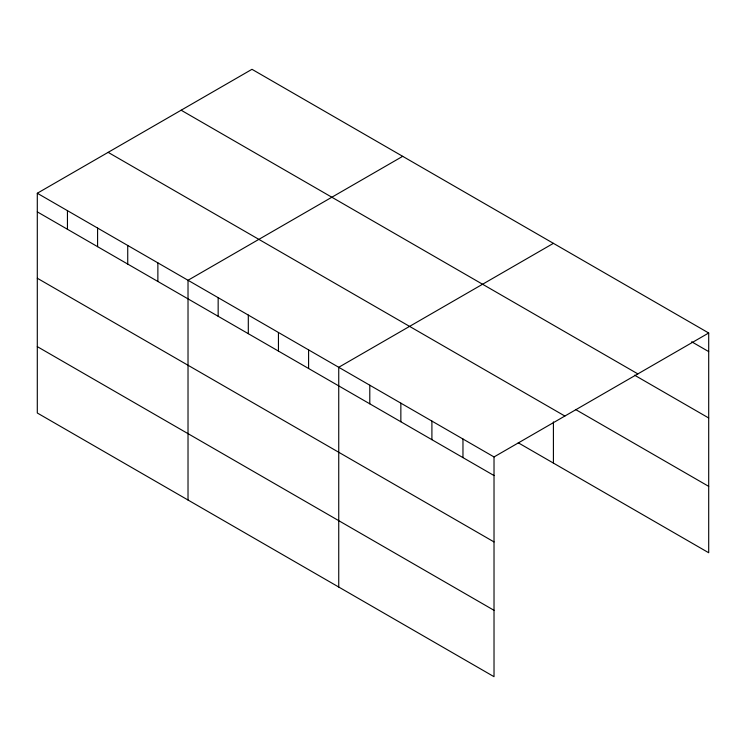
<?xml version="1.0" encoding="UTF-8"?>
<svg xmlns="http://www.w3.org/2000/svg" width="746" height="746" viewBox="0 0 746 746"><rect width="100%" height="100%" fill="white"/><g stroke="black" fill="none" stroke-linecap="round" stroke-linejoin="round"><path stroke-width="1.12" d="M37.3 193.251L494.02 456.944L494.02 676.687L37.3 413.004L37.3 193.251L251.98 69.313L708.7 332.996L708.7 552.749L518.246 442.788M402.7 156.324L188.02 280.272L188.02 500.016M553.411 243.345L338.74 367.284L338.74 587.037M494.02 456.944L708.7 332.996M691.673 341.771L708.7 351.599M181.138 110.212L637.858 373.895M634.566 375.182L708.7 417.984M575.455 409.442L708.7 486.364M108.142 152.352L564.862 416.035M37.3 211.864L494.02 475.547M37.3 278.239L494.02 541.922M37.3 346.629L494.02 610.312M553.411 421.891L553.411 463.089M462.968 439.012L462.968 457.615M431.906 421.08L431.906 439.683M400.854 403.148L400.854 421.751M369.792 385.216L369.792 403.828M308.592 349.883L308.592 368.487M278.445 332.483L278.445 351.086M248.306 315.073L248.306 333.686M218.158 297.673L218.158 316.276M157.872 262.872L157.872 281.475M127.734 245.462L127.734 264.075M97.586 228.062L97.586 246.665M67.448 210.661L67.448 229.264"/></g></svg>
